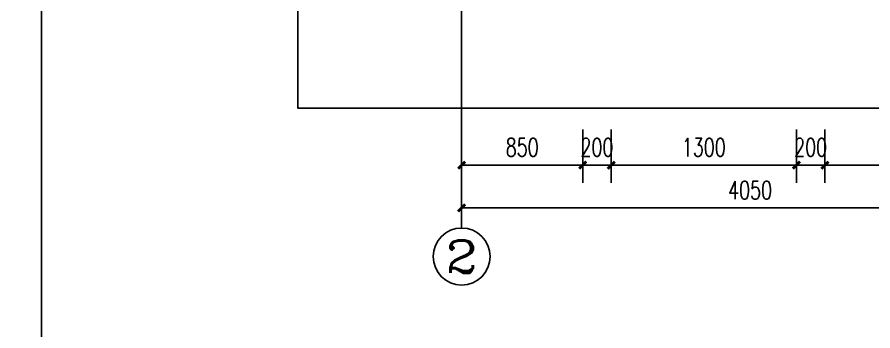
# Model space of a CAD drawing. Header units: millimetres. Extents: x 434053 to 1059003, y -2417481 to 936527.
# Drawn here: x 588680 to 594688, y -1803038 to -1800838 of the extents above; entities that cross this region are included whole.
import ezdxf
from ezdxf.enums import TextEntityAlignment as Align

# ---------------------------------------------------------------- set-up
doc = ezdxf.new("R2010")
doc.units = ezdxf.units.MM
doc.header["$LTSCALE"] = 1000
doc.header["$MEASUREMENT"] = 0
doc.linetypes.add('DOTE', pattern=[2.42, 2, -0.2, 0.02, -0.2])
doc.layers.get('Defpoints').update_dxf_attribs({"color": 6})
for name, color, linetype in [('A-AXIS', 16, 'DOTE'), ('AXIS', 3, 'Continuous'), ('AXIS_TEXT', 7, 'Continuous'), ('DIM_SYMB', 3, 'Continuous'), ('PUB_DIM', 83, 'Continuous')]:
    doc.layers.add(name, color=color, linetype=linetype)
doc.styles.add('_TCH_AXIS', font='COMPLEX', dxfattribs={"bigfont": 'GBCBIG'})
doc.styles.add('_TCH_DIM_T3', font='SIMPLEX', dxfattribs={"width": 0.705882, "bigfont": 'GBCBIG'})
doc.styles.add('COMPLEX', font='COMPLEX')
doc.dimstyles.new('_TCH_ARCH&&50', dxfattribs={"dimtxt": 127.5, "dimasz": 50, "dimexe": 125, "dimexo": 150, "dimgap": 61.25, "dimtad": 1, "dimdec": 0, "dimzin": 0, "dimdsep": 46, "dimtxsty": '_TCH_DIM_T3', "dimblk": 'ARCHTICK', "dimcen": 0.09, "dimclrt": 7, "dimazin": 2, "dimtfac": 1, "dimtdec": 0, "dimtix": 1, "dimtmove": 2, "dimatfit": 3, "dimfxl": 1, "dimtolj": 1, "dimtzin": 0, "dimarcsym": 0})

# ---------------------------------------------------------------- blocks, each defined once
blk = doc.blocks.new('A$C1A944FEE')
blk.add_lwpolyline([(0, 11820), (9550, 11820), (9550, 0), (0, 0)], close=True)
blk = doc.blocks.new('_AXISO')
blk.add_circle((0, 0), 0.5)
at = {"layer": 'AXIS_TEXT', "style": 'COMPLEX', "width": 1.041667}
blk.add_attdef('A', text='', height=0.56, dxfattribs=at).set_placement((-0.25, -0.28), (0.25, -0.28), align=Align.FIT)
blk = doc.blocks.new('_ArchTick')
at = {"color": 0, "linetype": 'ByBlock', "const_width": 0.4}
blk.add_lwpolyline([(-0.5, -0.5), (0.5, 0.5)], dxfattribs=at)
blk = doc.blocks.new('*D2412')
at = {"layer": 'Defpoints', "color": 0, "transparency": 16777216}
for p in [(2750, 1700), (6800, 1700), (6800, 900)]:
    blk.add_point(p, dxfattribs=at)
at = {"layer": 'PUB_DIM', "color": 0, "lineweight": -2, "transparency": 16777216}
for p, q in [((2750, 1550), (2750, 775)), ((6800, 1550), (6800, 775)), ((2750, 900), (6800, 900))]:
    blk.add_line(p, q, dxfattribs=at)
at = {"layer": 'PUB_DIM', "color": 0, "lineweight": -2, "transparency": 16777216, "xscale": 50, "yscale": 50, "zscale": 50, "rotation": 180}
blk.add_blockref('_ArchTick', (2750, 900), dxfattribs=at)
at = {"layer": 'PUB_DIM', "color": 0, "lineweight": -2, "transparency": 16777216, "xscale": 50, "yscale": 50, "zscale": 50}
blk.add_blockref('_ArchTick', (6800, 900), dxfattribs=at)
at = {"layer": 'PUB_DIM', "color": 7, "transparency": 16777216, "insert": (4775, 1025), "char_height": 127.5, "attachment_point": 5, "style": '_TCH_DIM_T3'}
blk.add_mtext('\\A1;4050', dxfattribs=at)
blk = doc.blocks.new('*D2420')
at = {"layer": 'Defpoints', "color": 0, "transparency": 16777216}
for p in [(2750, 1600), (3600, 1600), (3600, 1200)]:
    blk.add_point(p, dxfattribs=at)
at = {"layer": 'PUB_DIM', "color": 0, "lineweight": -2, "transparency": 16777216}
for p, q in [((2750, 1450), (2750, 1075)), ((3600, 1450), (3600, 1075)), ((2750, 1200), (3600, 1200))]:
    blk.add_line(p, q, dxfattribs=at)
at = {"layer": 'PUB_DIM', "color": 0, "lineweight": -2, "transparency": 16777216, "xscale": 50, "yscale": 50, "zscale": 50, "rotation": 180}
blk.add_blockref('_ArchTick', (2750, 1200), dxfattribs=at)
at = {"layer": 'PUB_DIM', "color": 0, "lineweight": -2, "transparency": 16777216, "xscale": 50, "yscale": 50, "zscale": 50}
blk.add_blockref('_ArchTick', (3600, 1200), dxfattribs=at)
at = {"layer": 'PUB_DIM', "color": 7, "transparency": 16777216, "insert": (3175, 1325), "char_height": 127.5, "attachment_point": 5, "style": '_TCH_DIM_T3'}
blk.add_mtext('\\A1;850', dxfattribs=at)
blk = doc.blocks.new('*D2421')
at = {"layer": 'Defpoints', "color": 0, "transparency": 16777216}
for p in [(3600, 1600), (3800, 1600), (3800, 1200)]:
    blk.add_point(p, dxfattribs=at)
at = {"layer": 'PUB_DIM', "color": 0, "lineweight": -2, "transparency": 16777216}
for p, q in [((3600, 1450), (3600, 1075)), ((3800, 1450), (3800, 1075)), ((3600, 1200), (3550, 1200)), ((3600, 1200), (3800, 1200)), ((3800, 1200), (3850, 1200))]:
    blk.add_line(p, q, dxfattribs=at)
at = {"layer": 'PUB_DIM', "color": 0, "lineweight": -2, "transparency": 16777216, "xscale": 50, "yscale": 50, "zscale": 50}
blk.add_blockref('_ArchTick', (3600, 1200), dxfattribs=at)
at = {"layer": 'PUB_DIM', "color": 0, "lineweight": -2, "transparency": 16777216, "xscale": 50, "yscale": 50, "zscale": 50, "rotation": 180}
blk.add_blockref('_ArchTick', (3800, 1200), dxfattribs=at)
at = {"layer": 'PUB_DIM', "color": 7, "transparency": 16777216, "insert": (3700, 1325), "char_height": 127.5, "attachment_point": 5, "style": '_TCH_DIM_T3'}
blk.add_mtext('\\A1;200', dxfattribs=at)
blk = doc.blocks.new('*D2422')
at = {"layer": 'Defpoints', "color": 0, "transparency": 16777216}
for p in [(3800, 1600), (5100, 1600), (5100, 1200)]:
    blk.add_point(p, dxfattribs=at)
at = {"layer": 'PUB_DIM', "color": 0, "lineweight": -2, "transparency": 16777216}
for p, q in [((3800, 1450), (3800, 1075)), ((5100, 1450), (5100, 1075)), ((3800, 1200), (5100, 1200))]:
    blk.add_line(p, q, dxfattribs=at)
at = {"layer": 'PUB_DIM', "color": 0, "lineweight": -2, "transparency": 16777216, "xscale": 50, "yscale": 50, "zscale": 50, "rotation": 180}
blk.add_blockref('_ArchTick', (3800, 1200), dxfattribs=at)
at = {"layer": 'PUB_DIM', "color": 0, "lineweight": -2, "transparency": 16777216, "xscale": 50, "yscale": 50, "zscale": 50}
blk.add_blockref('_ArchTick', (5100, 1200), dxfattribs=at)
at = {"layer": 'PUB_DIM', "color": 7, "transparency": 16777216, "insert": (4450, 1325), "char_height": 127.5, "attachment_point": 5, "style": '_TCH_DIM_T3'}
blk.add_mtext('\\A1;1300', dxfattribs=at)
blk = doc.blocks.new('*D2423')
at = {"layer": 'Defpoints', "color": 0, "transparency": 16777216}
for p in [(5100, 1600), (5300, 1600), (5300, 1200)]:
    blk.add_point(p, dxfattribs=at)
at = {"layer": 'PUB_DIM', "color": 0, "lineweight": -2, "transparency": 16777216}
for p, q in [((5100, 1450), (5100, 1075)), ((5300, 1450), (5300, 1075)), ((5100, 1200), (5050, 1200)), ((5100, 1200), (5300, 1200)), ((5300, 1200), (5350, 1200))]:
    blk.add_line(p, q, dxfattribs=at)
at = {"layer": 'PUB_DIM', "color": 0, "lineweight": -2, "transparency": 16777216, "xscale": 50, "yscale": 50, "zscale": 50}
blk.add_blockref('_ArchTick', (5100, 1200), dxfattribs=at)
at = {"layer": 'PUB_DIM', "color": 0, "lineweight": -2, "transparency": 16777216, "xscale": 50, "yscale": 50, "zscale": 50, "rotation": 180}
blk.add_blockref('_ArchTick', (5300, 1200), dxfattribs=at)
at = {"layer": 'PUB_DIM', "color": 7, "transparency": 16777216, "insert": (5200, 1325), "char_height": 127.5, "attachment_point": 5, "style": '_TCH_DIM_T3'}
blk.add_mtext('\\A1;200', dxfattribs=at)
blk = doc.blocks.new('*D2424')
at = {"layer": 'Defpoints', "color": 0, "transparency": 16777216}
for p in [(5300, 1600), (6600, 1600), (6600, 1200)]:
    blk.add_point(p, dxfattribs=at)
at = {"layer": 'PUB_DIM', "color": 0, "lineweight": -2, "transparency": 16777216}
for p, q in [((5300, 1450), (5300, 1075)), ((6600, 1450), (6600, 1075)), ((5300, 1200), (6600, 1200))]:
    blk.add_line(p, q, dxfattribs=at)
at = {"layer": 'PUB_DIM', "color": 0, "lineweight": -2, "transparency": 16777216, "xscale": 50, "yscale": 50, "zscale": 50, "rotation": 180}
blk.add_blockref('_ArchTick', (5300, 1200), dxfattribs=at)
at = {"layer": 'PUB_DIM', "color": 0, "lineweight": -2, "transparency": 16777216, "xscale": 50, "yscale": 50, "zscale": 50}
blk.add_blockref('_ArchTick', (6600, 1200), dxfattribs=at)
at = {"layer": 'PUB_DIM', "color": 7, "transparency": 16777216, "insert": (5950, 1325), "char_height": 127.5, "attachment_point": 5, "style": '_TCH_DIM_T3'}
blk.add_mtext('\\A1;1300', dxfattribs=at)
blk = doc.blocks.new('A$C2FA77C9D')
at = {"layer": 'A-AXIS'}
blk.add_line((2750, 1600), (2750, 9900), dxfattribs=at)
at = {"layer": 'AXIS'}
blk.add_line((2750, 1800), (2750, 759), dxfattribs=at)
at = {"layer": 'DIM_SYMB'}
blk.add_lwpolyline([(7500, 9900), (5813.4, 9900), (5775.2, 9795), (5738.2, 10005), (5700.9, 9900), (1600, 9900), (1600, 7780.9), (1530.8, 7742.7), (1650.7, 7705.7), (1600, 7668.4), (1600, 1600), (5700.9, 1600), (5738.2, 1693.7), (5770.8, 1519), (5813.4, 1600), (7500, 1600), (7500, 7668.4), (7595, 7705.7), (7421.8, 7742.7), (7500, 7780.9), (7500, 9900)], dxfattribs=at)
at = {"layer": 'AXIS'}
ref = blk.add_blockref('_AXISO', (2750, 559), dxfattribs=dict(at, xscale=400, yscale=400, zscale=400))
ref.add_attrib('A', '2', dxfattribs={"layer": 'AXIS_TEXT', "height": 226.3, "style": '_TCH_AXIS', "width": 1.5}).set_placement((2636.9, 445.9), (2863.1, 445.9), align=Align.FIT)
at = {"layer": 'PUB_DIM'}
for p1, p2, distance, picture, middle in [((2750, 1700), (6800, 1700), -800, '*D2412', (4775, 1025)), ((2750, 1600), (3600, 1600), -400, '*D2420', (3175, 1325)), ((3600, 1600), (3800, 1600), -400, '*D2421', (3700, 1325)), ((3800, 1600), (5100, 1600), -400, '*D2422', (4450, 1325)), ((5100, 1600), (5300, 1600), -400, '*D2423', (5200, 1325)), ((5300, 1600), (6600, 1600), -400, '*D2424', (5950, 1325))]:
    dim = blk.add_aligned_dim(p1=p1, p2=p2, distance=distance, dimstyle='_TCH_ARCH&&50', dxfattribs=at)
    dim.commit()
    dim.dimension.update_dxf_attribs({"geometry": picture, "text_midpoint": middle})

msp = doc.modelspace()

# ---------------------------------------------------------------- block references
for name, p in [('A$C1A944FEE', (579300.9, -1803576.3)), ('A$C1A944FEE', (588850.9, -1803576.3)), ('A$C2FA77C9D', (589050.9, -1803076.3))]:
    msp.add_blockref(name, p)

doc.saveas('drawing.dxf')
